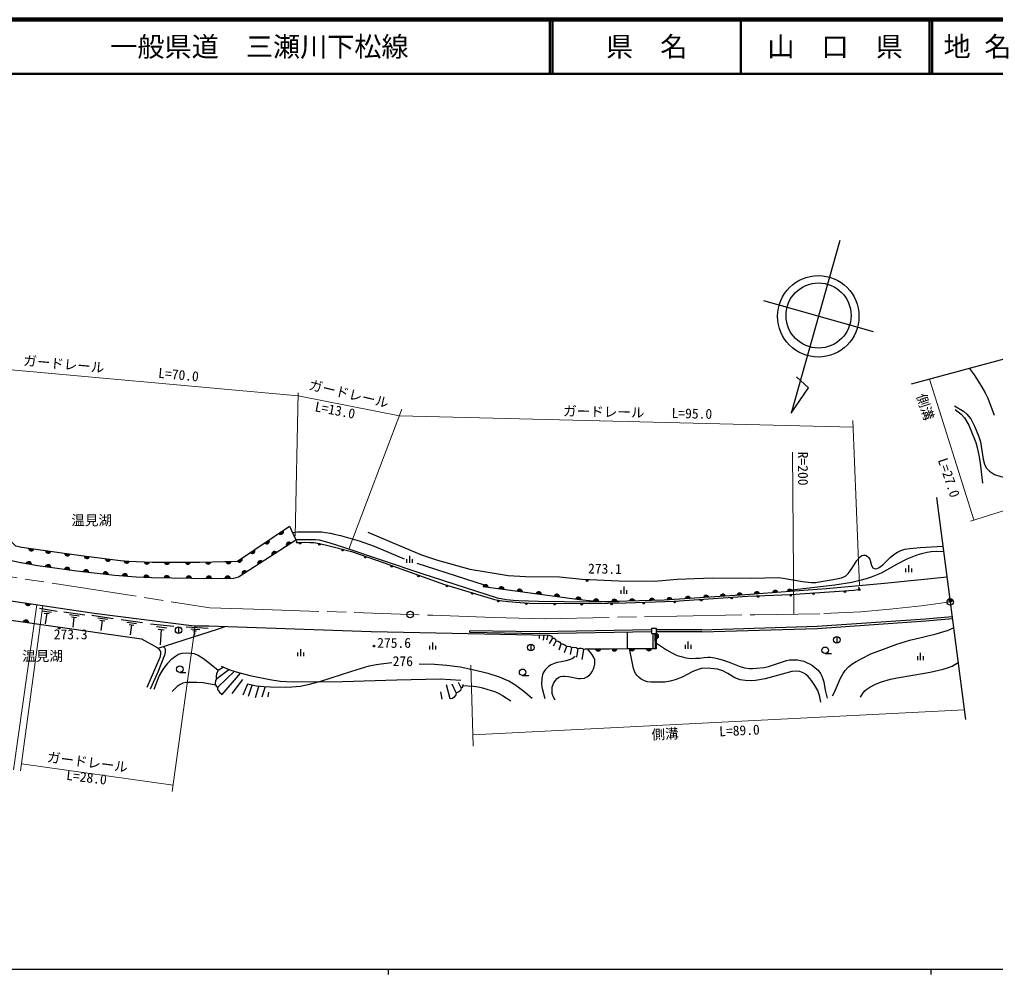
# Model space of a CAD drawing. Units: millimetres, scale not verified. Extents: x 40000 to 680000, y 20000 to 380000.
# Drawn here: x 200000 to 379945, y 204000 to 380000 of the extents above; entities that cross this region are included whole.
import ezdxf
from ezdxf.enums import TextEntityAlignment as Align

# ---------------------------------------------------------------- set-up
doc = ezdxf.new("R2010")
doc.units = ezdxf.units.MM
doc.header["$LTSCALE"] = 1000
doc.header["$PDMODE"] = 32
doc.header["$PDSIZE"] = 500
doc.linetypes.add('CHAIN', pattern=[18.5, 12, -1.5, 3.5, -1.5])
for name, color, linetype, lineweight in [('M-BGD', 7, 'Continuous', 25), ('M-BMK', 2, 'CHAIN', 13), ('M-BMK-OTRS', 5, 'Continuous', 25), ('M-BMK-SRVR', 3, 'Continuous', 25), ('M-STR-HTXT', 7, 'Continuous', 13), ('M-TTL', 2, 'Continuous', 140), ('M-TTL-BAND', 7, 'Continuous', 25), ('M-TTL-LINE', 7, 'Continuous', 50)]:
    doc.layers.add(name, color=color, linetype=linetype, lineweight=lineweight)
for name, color, linetype in [('M-BMK-HTXT', 7, 'Continuous'), ('M-OTRS', 6, 'Continuous'), ('M-TTL-TXT', 7, 'Continuous')]:
    doc.layers.add(name, color=color, linetype=linetype)
doc.styles.add('ＭＳ ゴシック', font='')
doc.styles.get('ＭＳ ゴシック').set_extended_font_data('MS Gothic')

msp = doc.modelspace()

# ---------------------------------------------------------------- hatches: boundary and pattern name
at = {"layer": 'M-BGD'}
for points in [[(247838, 285276, 0.82183), (248661, 285828)], [(201658, 282549, 0.82183), (202639, 282411)], [(245214, 283518, 0.82183), (246037, 284070)], [(250058, 283540, 0.82183), (249227, 283001)], [(204792, 282108, 0.82183), (205773, 281970)], [(208341, 281610, 0.82183), (209323, 281474)], [(211933, 281112, 0.82183), (212916, 280990)], [(242536, 281723, 0.82183), (243359, 282274)], [(247384, 281807, 0.82183), (246553, 281268)], [(202202, 279596, 0.82183), (201225, 279759)], [(205760, 279060, 0.82183), (204779, 279200)], [(209260, 278560, 0.82183), (208280, 278700)], [(215787, 280648, 0.82183), (216771, 280531)], [(219241, 280254, 0.82183), (220229, 280174)], [(222979, 280067, 0.82183), (223969, 280030)], [(226696, 280013, 0.82183), (227686, 280013)], [(230534, 280014, 0.82183), (231525, 280014)], [(234298, 280034, 0.82183), (235288, 280053)], [(238039, 280106, 0.82183), (239030, 280125)], [(240185, 280147, 0.82183), (241009, 280699)], [(244765, 280109, 0.82183), (243933, 279570)], [(212744, 278136, 0.82183), (211759, 278244)], [(216383, 277736, 0.82183), (215398, 277844)], [(219909, 277415, 0.82183), (218922, 277496)], [(223898, 277171, 0.82183), (222908, 277218)], [(227630, 277105, 0.82183), (226639, 277118)], [(231697, 277053, 0.82183), (230706, 277066)], [(235420, 277006, 0.82183), (234429, 277019)], [(238873, 277021, 0.82183), (237882, 277017)], [(241904, 278255, 0.82183), (241073, 277716)], [(286416, 275374, 0.82183), (285434, 275505)], [(289350, 274981, 0.82183), (288368, 275112)], [(292708, 274532, 0.82183), (291726, 274663)], [(296235, 274060, 0.82183), (295253, 274191)], [(299572, 273613, 0.82183), (298590, 273745)], [(303542, 273087, 0.82183), (302560, 273215)], [(323711, 273288, 0.82183), (322722, 273223)], [(327084, 273513, 0.82183), (326095, 273447)], [(330161, 273718, 0.82183), (329172, 273652)], [(333279, 273925, 0.82183), (332291, 273859)], [(336422, 274159, 0.82183), (335434, 274084)], [(339835, 274417, 0.82183), (338847, 274342)], [(342517, 274620, 0.82183), (341529, 274545)], [(201080, 272460, 0.82183), (202060, 272315)], [(306804, 272784, 0.82183), (305815, 272835)], [(310172, 272752, 0.82183), (309182, 272757)], [(313438, 272825, 0.82183), (312447, 272799)], [(317081, 272919, 0.82183), (316090, 272894)], [(320324, 273063, 0.82183), (319335, 272997)], [(201666, 268862, 0.82183), (200685, 269003)], [(317427, 265854, 0.82183), (317427, 266845)], [(306176, 264021, 0.82183), (307166, 264024)], [(309180, 264034, 0.82183), (310171, 264047)], [(312471, 264071, 0.82183), (313462, 264071)], [(315559, 264071, 0.82183), (316550, 264071)]]:
    msp.add_hatch(color=256, dxfattribs=at).paths.add_polyline_path(points)

# ---------------------------------------------------------------- linework, layer by layer
for p, q in [((271934, 279839), (271934, 281167)), ((271400, 279839), (271400, 280536)), ((272467, 279839), (272467, 280536)), ((273244, 279787), (285665, 275783)), ((363972, 278137), (363972, 279465)), ((363438, 278137), (363438, 278834)), ((364505, 278137), (364505, 278834)), ((311461, 274161), (311461, 275490)), ((188086, 274378), (213739, 270591)), ((310927, 274161), (310927, 274858)), ((311994, 274161), (311994, 274858)), ((203702, 271490), (206961, 270957)), ((204201, 271025), (205871, 270764)), ((204565, 270616), (205485, 270503)), ((205025, 270560), (204701, 268619)), ((208150, 270834), (212063, 270265)), ((209204, 270356), (210984, 270108)), ((213361, 270196), (217273, 269628)), ((213739, 270591), (232204, 268245)), ((367046, 269553), (371956, 269999)), ((209583, 269918), (210493, 269787)), ((210038, 269853), (209809, 268015)), ((214414, 269719), (216194, 269471)), ((214794, 269281), (215703, 269150)), ((215248, 269216), (215019, 267377)), ((218759, 269419), (222672, 268850)), ((219813, 268942), (221592, 268693)), ((220192, 268504), (221102, 268373)), ((220647, 268438), (220417, 266600)), ((224119, 268636), (228423, 268165)), ((232204, 268245), (234891, 268243)), ((234891, 268243), (264840, 267197)), ((325806, 267535), (347044, 268193)), ((347044, 268193), (367046, 269553)), ((347064, 267793), (367077, 269155)), ((367077, 269155), (372008, 269602)), ((225282, 268103), (227153, 267898)), ((225581, 267642), (226675, 267531)), ((226128, 267586), (225913, 264783)), ((229329, 268055), (229329, 266855)), ((230735, 268081), (234759, 267827)), ((231615, 267679), (233246, 267592)), ((231975, 267394), (232632, 267356)), ((232303, 267375), (232210, 266452)), ((264840, 267197), (297666, 266520)), ((295810, 267123), (283037, 267334)), ((283046, 267004), (283037, 267334)), ((295830, 266769), (283046, 267004)), ((295807, 266558), (295783, 265938)), ((316528, 267546), (295810, 267123)), ((316527, 267146), (295830, 266769)), ((296682, 266540), (296565, 265612)), ((297429, 266525), (297172, 265612)), ((297666, 266520), (298092, 266324)), ((298092, 266324), (298200, 266171)), ((312074, 264071), (312074, 267065)), ((316528, 267771), (316527, 266871)), ((316527, 266871), (317427, 266870)), ((317428, 267770), (316528, 267771)), ((316750, 266872), (316783, 264075)), ((317166, 266864), (317174, 264075)), ((317427, 266870), (317428, 267770)), ((325812, 267135), (317427, 267145)), ((325806, 267535), (317428, 267545)), ((325812, 267135), (347064, 267793)), ((275670, 263882), (275670, 264579)), ((276204, 263882), (276204, 265210)), ((276737, 263882), (276737, 264579)), ((294288, 264850), (294288, 263650)), ((298247, 266013), (297627, 265028)), ((298200, 266171), (298247, 266013)), ((298247, 266013), (298555, 265968)), ((298933, 265489), (298386, 264538)), ((298555, 265968), (298787, 265800)), ((298787, 265800), (298911, 265610)), ((298911, 265610), (298933, 265489)), ((298933, 265489), (299340, 265419)), ((299340, 265419), (299626, 265235)), ((299829, 264895), (299425, 263792)), ((299626, 265235), (299800, 265019)), ((299800, 265019), (299829, 264895)), ((299829, 264895), (300055, 264929)), ((300055, 264929), (300442, 264793)), ((300442, 264793), (300791, 264596)), ((300791, 264596), (300867, 264441)), ((322762, 264041), (322762, 264738)), ((323296, 264041), (323296, 265370)), ((323829, 264041), (323829, 264738)), ((350695, 266275), (350695, 265075)), ((251332, 262639), (251332, 263336)), ((251865, 262639), (251865, 263968)), ((252398, 262639), (252398, 263336)), ((300867, 264441), (300441, 263267)), ((300867, 264441), (301106, 264492)), ((301106, 264492), (301515, 264444)), ((301744, 264225), (301514, 262998)), ((301515, 264444), (301661, 264336)), ((301661, 264336), (301744, 264225)), ((301744, 264225), (302024, 264298)), ((302024, 264298), (302605, 264241)), ((302605, 264241), (302837, 264168)), ((302932, 264085), (302709, 262484)), ((302837, 264168), (302932, 264085)), ((302932, 264085), (303169, 264143)), ((303169, 264143), (303532, 264157)), ((303532, 264157), (303801, 264081)), ((303801, 264081), (303957, 263951)), ((303957, 263951), (304308, 264014)), ((304308, 264014), (308795, 264029)), ((308795, 264029), (312074, 264071)), ((348558, 263148), (349681, 263148)), ((366139, 261944), (366139, 263272)), ((365606, 261944), (365606, 262641)), ((366673, 261944), (366673, 262641)), ((229558, 259681), (230681, 259681)), ((236371, 258531), (238574, 260228)), ((236582, 256979), (239614, 259874)), ((236602, 260088), (237572, 260665)), ((237343, 255621), (240744, 259551)), ((239222, 255806), (241190, 258382)), ((242051, 257515), (241146, 255448)), ((242233, 255263), (242885, 257335)), ((279383, 254792), (278742, 257365)), ((280530, 255931), (279753, 257494)), ((281408, 256810), (280928, 257788)), ((292761, 259086), (293884, 259086)), ((243498, 255054), (244120, 257105)), ((244759, 255163), (245272, 256976)), ((245869, 255149), (245993, 256023)), ((277904, 254733), (277659, 256081))]:
    msp.add_line(p, q, dxfattribs=at)
for points in [[(375109, 315715), (376006, 314528), (377379, 312346), (378029, 311168), (378530, 310189), (379726, 307074)], [(372404, 308795), (374054, 307838), (374650, 307243), (375381, 306404), (376098, 305065), (376786, 303267), (377153, 302188), (377398, 300585), (377656, 298969), (377901, 298060), (378227, 297381), (378852, 296742), (379776, 296118), (380917, 295765), (383893, 295249)], [(372489, 308118), (373641, 307292), (374211, 306587), (375004, 305226), (375411, 304315), (376326, 302053), (376564, 301148), (376909, 299421), (377187, 297758), (377316, 296626), (377526, 294557)], [(188146, 291199), (189551, 290992), (190648, 290738), (191230, 290530), (191712, 290236), (192287, 289715), (192940, 289105), (194214, 288027), (199241, 283001), (200415, 282724), (207801, 281685), (212268, 281065), (218590, 280315), (220130, 280170), (224453, 280013), (233269, 280015), (240185, 280147), (249805, 286595), (250971, 284131)], [(187995, 289605), (192983, 285188), (197993, 280515), (198540, 280269), (199931, 279975), (203360, 279403), (210513, 278381), (217584, 277604), (221516, 277285), (224424, 277146), (235420, 277006), (239497, 277024), (240373, 277263), (250971, 284131)], [(250342, 285459), (251277, 285590), (251946, 285590), (255014, 285582), (255730, 285551), (256425, 285464), (257337, 285338), (257990, 285173), (259208, 284877), (262641, 283891), (265381, 282915), (270950, 280611)], [(264194, 285531), (269880, 283104), (274105, 281368), (277094, 280375), (283037, 278718), (286413, 278126), (290085, 277554), (293312, 277330), (299532, 277271), (303737, 276857), (310509, 276521), (317075, 276503), (321260, 276838), (327724, 277075), (334911, 277035), (339915, 277153), (340803, 277015), (344357, 276423), (346036, 276246), (346804, 276266), (347775, 276398), (350000, 276802), (351539, 277128), (351954, 277289), (352328, 277491), (352825, 277947), (353478, 278827), (354410, 280298), (354978, 280968), (355284, 281215), (355604, 281310), (355968, 281252), (356303, 281114), (356558, 280873), (356777, 280524), (357068, 279374), (357301, 278930), (357578, 278792), (357854, 278778), (358138, 278843), (358473, 279003), (359161, 279524), (360550, 280846), (361186, 281380), (361851, 281818), (362512, 282119), (363206, 282361), (364149, 282499), (366079, 282675), (370258, 282962)], [(371009, 277225), (359466, 276030), (348697, 275089), (333795, 273959), (318856, 272966), (305133, 272609), (295717, 272722), (292027, 272847), (291024, 272917), (289783, 273057), (288111, 273357), (274264, 277842), (260003, 282643), (257066, 283538), (255301, 284042), (254560, 284105), (250971, 284131)], [(251166, 283886), (250999, 283752), (251049, 283601), (251493, 283635), (252564, 283668), (253526, 283635), (254246, 283601), (255309, 283417), (256572, 283108), (261179, 281964), (267248, 279848), (278375, 275902), (287588, 273126), (288275, 272958), (288989, 272851), (290132, 272732), (292296, 272563), (293999, 272445), (305140, 272342), (311819, 272464), (320793, 272803), (334229, 273734), (342176, 274039), (353847, 274834), (354630, 274954), (354838, 275093), (354829, 275232), (354708, 275370)], [(370399, 281884), (369013, 281957), (368104, 281876), (367368, 281753), (366313, 281516), (365424, 281261), (364545, 280934), (363582, 280512), (361794, 279593), (358858, 277988), (357016, 277221), (356086, 276935), (354921, 276588), (353439, 276230), (350339, 275770), (342388, 274841)], [(285488, 275498), (303260, 273120), (305666, 272839), (306555, 272789), (307814, 272765), (310570, 272750)], [(188086, 274378), (187675, 270865), (222496, 265880), (225396, 264257), (225561, 264161)], [(225561, 264161), (236688, 267693), (237892, 268138)], [(312074, 264071), (317427, 264071), (317427, 267145)], [(349903, 255379), (350244, 256026), (351350, 258615), (351842, 259489), (352210, 259998), (352854, 260672), (353486, 261219), (354228, 261679), (355332, 262255), (356934, 263078), (359276, 263979), (361781, 264863), (364131, 265585), (366469, 266146), (369002, 266788), (370404, 267185), (371068, 267390), (371660, 267622), (372233, 267879)], [(317427, 265042), (319309, 263843), (320300, 263258), (321248, 262791), (322015, 262574), (322876, 262380), (323868, 262264), (324709, 262303), (325360, 262303), (326236, 262403), (326934, 262489), (327415, 262473), (327756, 262442), (328120, 262365), (328906, 262201), (329976, 261876), (331170, 261418), (332708, 260806), (333677, 260542), (334608, 260395), (335158, 260387), (335895, 260426), (337309, 260558), (338108, 260775), (341396, 261845), (341961, 261967), (342538, 262001), (343026, 262006), (343429, 261967), (344007, 261887), (344604, 261723), (345244, 261458), (345662, 261249), (346190, 260931), (346673, 260537), (347233, 260064), (347664, 259489), (347941, 258990), (348094, 258498), (348267, 257935), (348537, 256413), (348886, 254932)], [(225561, 264161), (225983, 263503), (226014, 263057), (225891, 262427), (223491, 256862)], [(226491, 264457), (226780, 264119), (226850, 263923), (226844, 263388), (226749, 262877), (225520, 259710), (224112, 256592)], [(224820, 256600), (225763, 258979), (226466, 260200), (227317, 261349), (228079, 262147), (228767, 262680), (229308, 263027), (229990, 263229), (230701, 263296), (231537, 263244), (232158, 263133), (232913, 262845), (234118, 262108), (236602, 260088)], [(298737, 254585), (298416, 255235), (298238, 255779), (298194, 256286), (298238, 256972), (298479, 257649), (298809, 258166), (299103, 258523), (299406, 258745), (299736, 258906), (300154, 258959), (300493, 258977), (301197, 258906), (302133, 258727), (303051, 258549), (303434, 258558), (304152, 258625), (304624, 258857), (305061, 259168), (305391, 259551), (305649, 259943), (305827, 260309), (305961, 260692), (306077, 261164), (306095, 261618), (306050, 261975), (305811, 262557), (305506, 263060), (304706, 264016)], [(303957, 263951), (303999, 263816), (303678, 262052)], [(347766, 254204), (347486, 255425), (347169, 256316), (346668, 257252), (346012, 258187), (345401, 258915), (344916, 259349), (344489, 259570), (343853, 259814), (343212, 259880), (342410, 259814), (340614, 259351), (337510, 258478), (335712, 258208), (334985, 258125), (333800, 258156), (332875, 258333), (331871, 258697), (330593, 259466), (329647, 259954), (328711, 260245), (327485, 260422), (325963, 260432), (325318, 260297), (324165, 259819), (322159, 258791), (320898, 258281), (319942, 258042), (318955, 257855), (318290, 257845), (316377, 257855), (315771, 257960), (315220, 258136), (314627, 258427), (314222, 258749), (313858, 259102), (313598, 259445), (313380, 259923), (313214, 260422), (312471, 264071)], [(268623, 261438), (266208, 261151), (264434, 260792), (261192, 259811), (255496, 257994), (253145, 257368), (251815, 257104), (250210, 256925), (248995, 256904), (246275, 256923), (245061, 256987), (243720, 257156), (242051, 257515)], [(294514, 254870), (292998, 256175), (291505, 257248), (290232, 258036), (288500, 258766), (286415, 259467), (283534, 260157), (281251, 260625), (278802, 260925), (276537, 261129), (273686, 261195)], [(302429, 262631), (301900, 262176), (301408, 261982), (300718, 261789), (299937, 261644), (299123, 261471), (298596, 261338), (297996, 261041), (297517, 260734), (297197, 260468), (296959, 260223), (296785, 259985), (296579, 259612), (296433, 259209), (296276, 258563), (296244, 257475), (296281, 257025), (296406, 256490), (296851, 254870)], [(355078, 255126), (355555, 255901), (355948, 256357), (356231, 256592), (356786, 256969), (357794, 257474), (358904, 257924), (360607, 258443), (361836, 258666), (364713, 259174), (367875, 259693), (370292, 260254), (371277, 260566), (371955, 260852), (372460, 261158), (373070, 261496)], [(236602, 260088), (236294, 259425), (236255, 258992), (236284, 258685), (236371, 258531), (236140, 258210), (236092, 257653), (236284, 257124), (236582, 256979), (236515, 256506), (236842, 256035), (237343, 255621)], [(237174, 260838), (238766, 260144), (239964, 259762), (242489, 259079), (246148, 258368), (248046, 258074), (250476, 257950), (259575, 258011), (269568, 258331), (277534, 258514), (281394, 258252)], [(236205, 257341), (233854, 257721), (232711, 257815), (230639, 257798), (230133, 257677), (229615, 257423), (229051, 257048), (228141, 256165)], [(281716, 257451), (281701, 257040), (281582, 256858), (281408, 256810), (281305, 256326), (281028, 256097), (280775, 255939), (280530, 255931), (280459, 255558), (280166, 255116), (279842, 254887), (279478, 254792), (279383, 254792)], [(281709, 257245), (283656, 257155), (284218, 257074), (284879, 256941), (285377, 256831), (286179, 256592), (286990, 256361), (287778, 256089), (288514, 255741), (289053, 255428), (290561, 254454)]]:
    msp.add_lwpolyline(points, dxfattribs=at)
for centre, radius in [((251749, 283493), 150), ((255308, 283267), 150), ((259596, 282207), 150), ((263764, 280913), 150), ((268630, 279208), 150), ((273550, 277463), 150), ((278828, 275616), 150), ((304652, 276593), 150), ((283473, 274216), 150), ((331312, 273382), 150), ((336186, 273659), 150), ((342176, 273889), 150), ((346380, 274175), 150), ((352160, 274569), 150), ((354838, 274943), 150), ((288275, 272808), 150), ((293458, 272333), 150), ((298660, 272252), 150), ((303634, 272206), 150), ((309191, 272266), 150), ((315073, 272437), 150), ((320793, 272653), 150), ((325668, 272990), 150), ((207301, 267835), 150), ((229329, 267455), 600), ((265365, 264514), 150), ((294288, 264250), 600), ((350695, 265675), 600), ((348558, 263748), 600), ((229558, 260281), 600), ((292761, 259686), 600)]:
    msp.add_circle(centre, radius, dxfattribs=at)
for centre, start, end in [((248195, 285633), 225.00294, 22.66113), ((202162, 282577), 183.16013, 340.81832), ((245571, 283875), 225.00294, 22.66113), ((249696, 283188), 44.11792, 201.77611), ((205296, 282136), 183.16013, 340.81832), ((208845, 281639), 183.27508, 340.93327), ((212436, 281148), 184.09561, 341.7538), ((242893, 282080), 225.00294, 22.66113), ((247022, 281455), 44.11792, 201.77611), ((201698, 279581), 1.71435, 159.37254), ((205256, 279033), 3.03435, 160.69255), ((208756, 278533), 3.03435, 160.69255), ((216290, 280687), 184.40306, 342.06125), ((219743, 280311), 186.53644, 344.19463), ((223477, 280146), 189.08136, 346.73955), ((227191, 280111), 191.18246, 348.84065), ((231029, 280112), 191.18246, 348.84065), ((234791, 280142), 192.27204, 349.93023), ((238532, 280214), 192.27204, 349.93023), ((240543, 280505), 225.00294, 22.66113), ((244402, 279757), 44.11792, 201.77611), ((212241, 278093), 4.90544, 162.56363), ((215880, 277693), 4.90544, 162.56363), ((219408, 277358), 6.52666, 164.18485), ((223398, 277097), 8.42766, 166.08585), ((227133, 277013), 10.44482, 168.10301), ((231200, 276962), 10.44482, 168.10301), ((234924, 276915), 10.44482, 168.10301), ((238378, 276921), 11.42203, 169.08022), ((241542, 277903), 44.11792, 201.77611), ((285912, 275342), 3.54998, 161.20818), ((288846, 274950), 3.54998, 161.20818), ((292204, 274500), 3.54998, 161.20818), ((295731, 274029), 3.54998, 161.20818), ((299068, 273582), 3.54998, 161.20818), ((303038, 273054), 3.74094, 161.39913), ((323223, 273158), 14.97753, 172.63572), ((326596, 273382), 14.97753, 172.63572), ((329673, 273587), 14.97753, 172.63572), ((332791, 273795), 14.97753, 172.63572), ((335936, 274024), 15.5039, 173.1621), ((339348, 274282), 15.5039, 173.1621), ((342030, 274485), 15.5039, 173.1621), ((201584, 272484), 182.77384, 340.43203), ((306304, 272712), 8.18014, 165.83833), ((309676, 272657), 10.87095, 168.52914), ((312945, 272714), 12.65981, 170.318), ((316588, 272809), 12.65981, 170.318), ((319836, 272933), 14.97753, 172.63572), ((201161, 268836), 3.02462, 160.68281), ((317329, 266350), 281.1709, 78.8291), ((306671, 264120), 191.36285, 349.02104), ((309674, 264138), 191.89091, 349.5491), ((312966, 264168), 191.1709, 348.8291), ((316055, 264168), 191.1709, 348.8291)]:
    msp.add_arc(centre, 505, start, end, dxfattribs=at)
at = {"layer": 'M-BMK'}
msp.add_lwpolyline([(187708, 278941), (209663, 275542), (235091, 271580), (243214, 271342), (276200, 270191), (287415, 269800), (296750, 269559), (321198, 270051), (335551, 270296), (348270, 270510), (355122, 270848), (360463, 271322), (366323, 271964), (371608, 272656)], dxfattribs=at)
at = {"layer": 'M-BMK-OTRS'}
for p, q in [((364460, 312829), (421668, 328332)), ((369084, 291924), (374442, 251017))]:
    msp.add_line(p, q, dxfattribs=at)
at = {"layer": 'M-BMK-SRVR'}
for p, q in [((351240, 339247), (342302, 307450)), ((357424, 322447), (337208, 328130)), ((345494, 312133), (343276, 314155)), ((342302, 307450), (345494, 312133))]:
    msp.add_line(p, q, dxfattribs=at)
for centre, radius in [((347275, 325300), 7500), ((347327, 325449), 6000), ((371608, 272656), 600), ((272007, 270337), 600)]:
    msp.add_circle(centre, radius, dxfattribs=at)
at = {"layer": 'M-OTRS'}
msp.add_point((371671, 272850), dxfattribs=at)
at = {"layer": 'M-STR-HTXT'}
for p, q in [((367793, 313732), (375956, 287768)), ((250833, 284798), (251391, 311224)), ((260735, 282397), (270493, 308163)), ((354869, 275628), (353640, 306115)), ((342545, 300234), (342736, 270417)), ((375345, 287576), (389104, 291902)), ((203205, 272146), (198868, 241735)), ((200170, 241553), (204306, 271983)), ((228141, 237698), (232386, 268245)), ((283231, 261018), (283669, 246049)), ((374210, 252793), (283607, 248171)), ((200340, 242800), (228309, 238913))]:
    msp.add_line(p, q, dxfattribs=at)
msp.add_lwpolyline([(191608, 316037), (251378, 310632), (270048, 306989), (353690, 304866)], dxfattribs=at)
at = {"layer": 'M-TTL'}
msp.add_line((680000, 380000), (40000, 380000), dxfattribs=at)
at = {"layer": 'M-TTL-BAND'}
for p, q in [((40000, 205000), (579000, 205000)), ((268000, 205000), (268000, 204000)), ((368000, 205000), (368000, 204000))]:
    msp.add_line(p, q, dxfattribs=at)
at = {"layer": 'M-TTL-LINE'}
for p, q in [((297750, 380000), (297750, 370000)), ((298250, 380000), (298250, 370000)), ((333000, 380000), (333000, 370000)), ((367750, 380000), (367750, 370000)), ((368250, 380000), (368250, 370000)), ((40000, 370000), (680000, 370000))]:
    msp.add_line(p, q, dxfattribs=at)

# ---------------------------------------------------------------- texts
at = {"layer": 'M-BGD', "style": 'ＭＳ ゴシック'}
msp.add_text('273.1', height=1833, rotation=359.265, dxfattribs=at).set_placement((304807, 277357), align=Align.BOTTOM_LEFT)
for s, p in [('273.3', (206310, 265228)), ('275.6', (265943, 263651)), ('276', (268799, 260280))]:
    msp.add_text(s, height=1833, dxfattribs=at).set_placement(p, align=Align.BOTTOM_LEFT)
at = {"layer": 'M-BMK-HTXT', "style": 'ＭＳ ゴシック'}
for p in [(209557, 286245), (200493, 261223)]:
    msp.add_text('温見湖', height=1833, dxfattribs=at).set_placement(p, align=Align.BOTTOM_LEFT)
at = {"layer": 'M-STR-HTXT', "style": 'ＭＳ ゴシック'}
for s, rotation, p in [('ガードレール\u3000\u3000\u3000\u3000L=70.0', 354.722, (200569, 315727)), ('ガードレール', 346.743, (253092, 311314)), ('L=13.0', 349.225, (254242, 307268)), ('側溝\u3000\u3000\u3000L=27.0', 288.558, (364804, 310495)), ('ガードレール\u3000\u3000L=95.0', 358.862, (300200, 306399)), ('R=200', 270.273, (342978, 300343)), ('側溝\u3000\u3000\u3000L=89.0', 2.754, (316585, 246730)), ('ガードレール', 352.546, (204895, 242661)), ('L=28.0', 353.079, (208480, 239329))]:
    msp.add_text(s, height=1833, rotation=rotation, dxfattribs=at).set_placement(p, align=Align.BOTTOM_LEFT)
at = {"layer": 'M-TTL-TXT', "style": 'ＭＳ ゴシック'}
for s, p in [('一般県道\u3000三瀬川下松線', (216734, 375000)), ('地 名', (370380, 375000))]:
    msp.add_text(s, height=3666, dxfattribs=at).set_placement(p, align=Align.MIDDLE_LEFT)
for s, p in [('県\u3000名', (315625, 375000)), ('山\u3000口\u3000県', (350375, 375000))]:
    msp.add_text(s, height=3666, dxfattribs=at).set_placement(p, align=Align.MIDDLE_CENTER)

doc.saveas('drawing.dxf')
